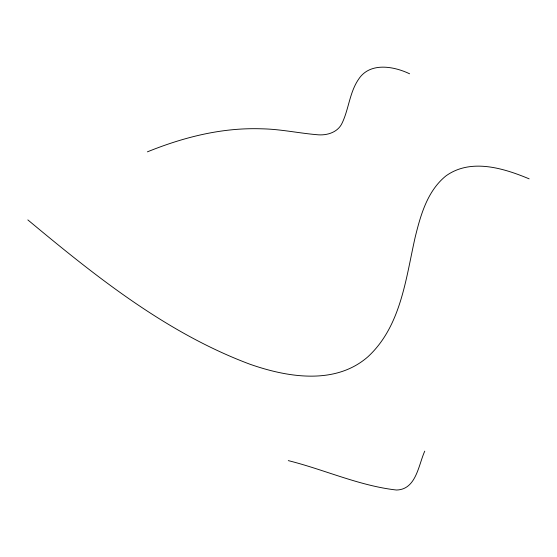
<?xml version="1.0" encoding="UTF-8"?>
<svg xmlns="http://www.w3.org/2000/svg" width="557" height="557" viewBox="0 0 557 557"><rect width="100%" height="100%" fill="white"/><g stroke="black" fill="none" stroke-linecap="round" stroke-linejoin="round"><path stroke-width="0.84" d="M424.761 451.142C418.418 465.088 416.274 489.61 396.48 490.021C359.237 485.822 324.48 469.642 288.289 460.618M147.403 151.845C176.729 139.974 207.622 131.278 239.294 129.175A227.841 227.841 0 0 1 262.187 128.827C280.47 129.182 298.406 133.088 316.578 134.662C326.416 135.831 337.786 132.684 342.186 122.951C348.87 108.838 349.601 92.316 358.617 79.212C369.876 61.918 393.736 66.192 409.597 73.789M529.15 178.846C503.528 168.151 470.811 158.042 445.941 175.908C427.386 190.898 420.639 215.009 415.181 237.219C405.768 278.73 401.026 326.193 367.933 356.759C335.244 385.402 287.266 377.361 249.731 364.146C166.32 332.898 95.581 276.307 27.85 219.904"/></g></svg>
